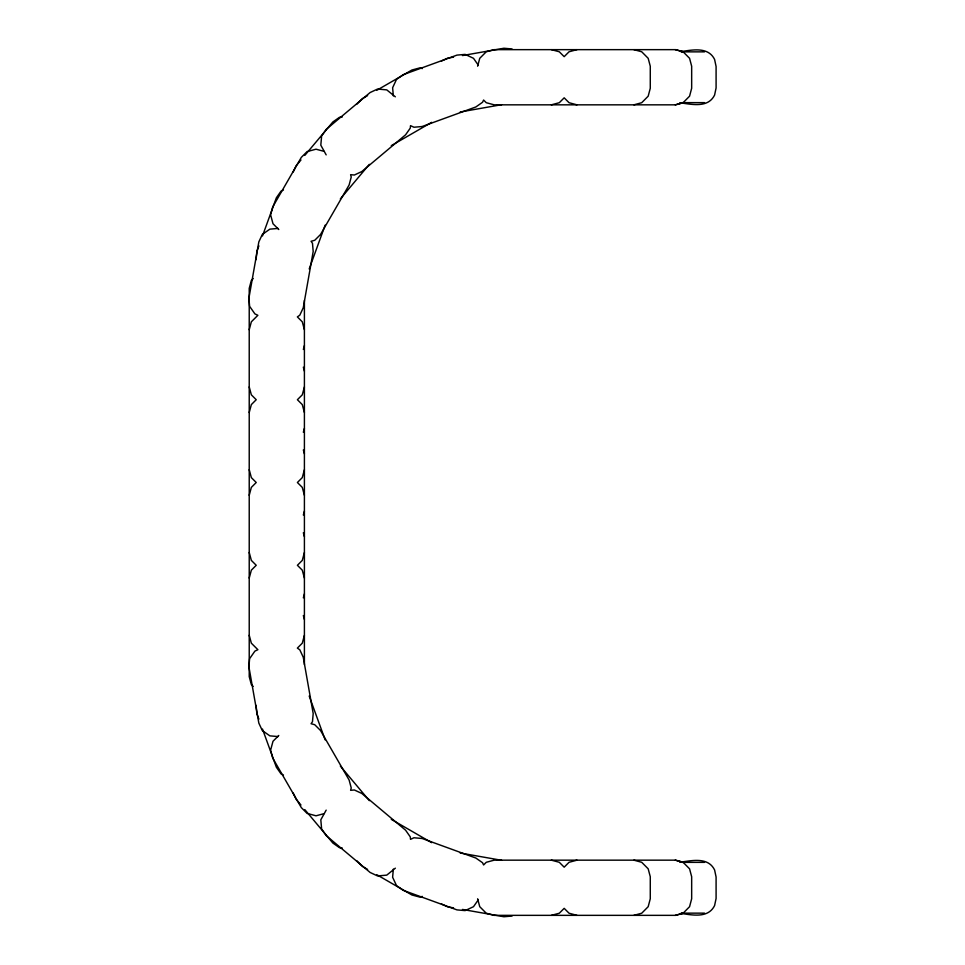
<?xml version="1.0" encoding="UTF-8"?>
<svg xmlns="http://www.w3.org/2000/svg" width="965" height="965" viewBox="0 0 965 965"><rect width="100%" height="100%" fill="white"/><g stroke="black" fill="none" stroke-linecap="round" stroke-linejoin="round"><path stroke-width="1.45" d="M256.111 259.669L256.823 251.491L258.885 245.846M393.334 869.103L392.622 877.269L396.519 885.629L403.237 890.333L456.964 909.886L465.13 910.61L473.489 906.702L478.194 899.983M249.223 329.741L251.346 321.815L257.872 315.29L254.917 313.902L249.621 306.339L248.91 298.173L258.837 241.877L262.311 234.435L269.862 229.151L278.041 228.428M249.223 412.525L251.346 404.6L256.232 399.715L251.346 394.83L249.223 386.905M249.223 495.31L251.346 487.385L256.232 482.5L251.346 477.615L249.223 469.69M303.348 349.475L304.409 345.518M249.223 578.095L251.346 570.17L256.232 565.285L251.346 560.4L249.223 552.475M304.409 386.905L302.286 394.83L297.401 399.715L302.286 404.6L304.409 412.525M303.348 432.26L304.409 428.303M304.409 469.69L302.286 477.615L297.401 482.5L302.286 487.385L304.409 495.31M303.348 515.045L304.409 511.088M304.409 552.475L302.286 560.4L297.401 565.285L302.286 570.17L304.409 578.095M303.348 597.83L304.409 593.873M304.409 635.26L302.286 643.185L297.365 648.106L299.801 649.807L303.263 657.237L313.191 713.545L312.479 721.711L311.068 723.726L314.723 724.703L320.525 730.505L349.113 780.022L351.236 787.935L350.597 790.311L354.372 789.985L361.803 793.447L405.59 830.202L410.294 836.92L410.511 839.357L413.949 837.765L422.115 838.476L475.842 858.03L482.56 862.734L483.598 864.966L486.276 862.288L494.189 860.165L675.536 860.165L683.461 862.288M477.627 66.223L479.75 58.298L486.276 51.772L494.189 49.649L675.536 49.649L683.461 51.772M262.492 235.942L276.376 197.777L281.08 191.058L283.469 189.936M309.198 268.958L325.157 225.135M293.239 171.939L296.134 165.739L300.971 159.985M304.831 155.365L332.877 121.952L339.596 117.248L342.225 117.018M340.343 198.911L369.354 164.34M326.17 810.13L320.814 819.816L321.622 829.007L326.327 835.726L370.126 872.469L377.556 875.943L386.748 875.134L395.348 868.174M356.592 104.401L362.394 98.599L367.605 95.595M253.216 278.559L251.346 280.429L249.223 288.354L249.223 676.646L251.346 684.571L253.216 686.441M278.788 735.463L272.998 741.265L270.61 750.179L272.733 758.104L301.309 807.609L307.111 813.411L316.025 815.799L323.951 813.676M376.724 90.324L411.91 70.023L419.823 67.9L422.368 68.575M391.295 145.643L431.681 122.326M441.427 61.06L447.627 58.177L453.55 57.128M633.872 104.835L641.713 102.712L648.178 96.186L650.277 88.273L650.277 66.223L648.178 58.298L641.713 51.772L633.872 49.649M675.259 104.835L683.099 102.712L689.565 96.186L691.664 88.273L691.664 66.223L689.565 58.298L683.099 51.772L675.259 49.649M633.872 915.351L641.713 913.228L648.178 906.702L650.277 898.777L650.277 876.727L648.178 868.814L641.713 862.288L633.872 860.165M675.259 915.351L683.099 913.228L689.565 906.702L691.664 898.777L691.664 876.727L689.565 868.814L683.099 862.288L675.259 860.165M576.974 49.649L569.061 51.772L564.175 56.658L559.29 51.772L551.365 49.649M551.365 104.835L559.29 102.712L564.175 97.827L569.061 102.712L576.974 104.835M683.461 102.712L675.536 104.835L494.189 104.835L486.276 102.712L483.598 100.034L482.56 102.266L475.842 106.97L422.115 126.524L413.949 127.235L410.511 125.643L410.294 128.08L405.59 134.798L361.803 171.553L354.372 175.015L350.597 174.689L351.236 177.065L349.113 184.978L320.525 234.495L314.723 240.297L311.068 241.274L312.479 243.289L313.191 251.455L303.263 307.763L299.801 315.193L297.365 316.894L302.286 321.815L304.409 329.741M422.368 896.425L419.823 897.1L411.91 894.977L376.724 874.676M576.974 860.165L569.061 862.288L564.175 867.173L559.29 862.288L551.365 860.165M551.365 915.351L559.29 913.228L564.175 908.342L569.061 913.228L576.974 915.351M683.461 913.228L675.536 915.351L494.189 915.351L486.276 913.228L479.75 906.702L477.627 898.777M462.44 55.56L503.923 48.25L512.089 48.962M460.172 112L501.655 104.69M681.121 51.579C692.556 49.878 708.298 46.537 714.595 59.444L716.09 66.513L716.09 87.984L714.595 95.052C707.984 108.49 691.519 104.244 679.722 102.773M679.722 862.227C691.519 860.756 707.984 856.51 714.595 869.948L716.09 877.016L716.09 898.487L714.595 905.556C708.298 918.463 692.556 915.122 681.121 913.421M512.089 916.038L503.923 916.75L462.44 909.44M681.23 51.857L704.534 51.857M682.291 102.64L704.534 102.64M682.291 862.36L704.534 862.36M681.23 913.143L704.534 913.143M278.041 736.572L269.862 735.849L262.311 730.565L258.837 723.123L248.91 666.827L249.621 658.661L254.917 651.098L257.896 649.71L251.346 643.185L249.223 635.26M342.225 847.982L339.596 847.752L332.877 843.048L304.831 809.635M460.172 853L501.655 860.31M453.55 907.872L447.627 906.823L441.427 903.94M323.951 151.324L316.025 149.201L307.111 151.589L301.309 157.391L272.733 206.896L270.61 214.821L272.998 223.735L278.788 229.537M283.469 775.064L281.08 773.942L276.376 767.223L262.492 729.058M391.295 819.357L431.681 842.674M367.605 869.405L362.394 866.401L356.592 860.599M395.348 96.826L386.748 89.866L377.556 89.057L370.126 92.531L326.327 129.274L321.622 135.993L320.814 145.184L326.17 154.87M340.343 766.089L369.354 800.661M300.971 805.015L296.134 799.261L293.239 793.061M478.194 65.017L473.489 58.298L465.13 54.39L456.964 55.114L403.237 74.667L396.519 79.371L392.622 87.731L393.334 95.897M309.198 696.042L325.157 739.865M258.885 719.154L256.823 713.509L256.111 705.331M303.348 367.17L304.409 371.127M303.348 449.955L304.409 453.912M303.348 532.74L304.409 536.697M303.348 615.525L304.409 619.482M304.409 300.38L304.409 664.62"/></g></svg>
